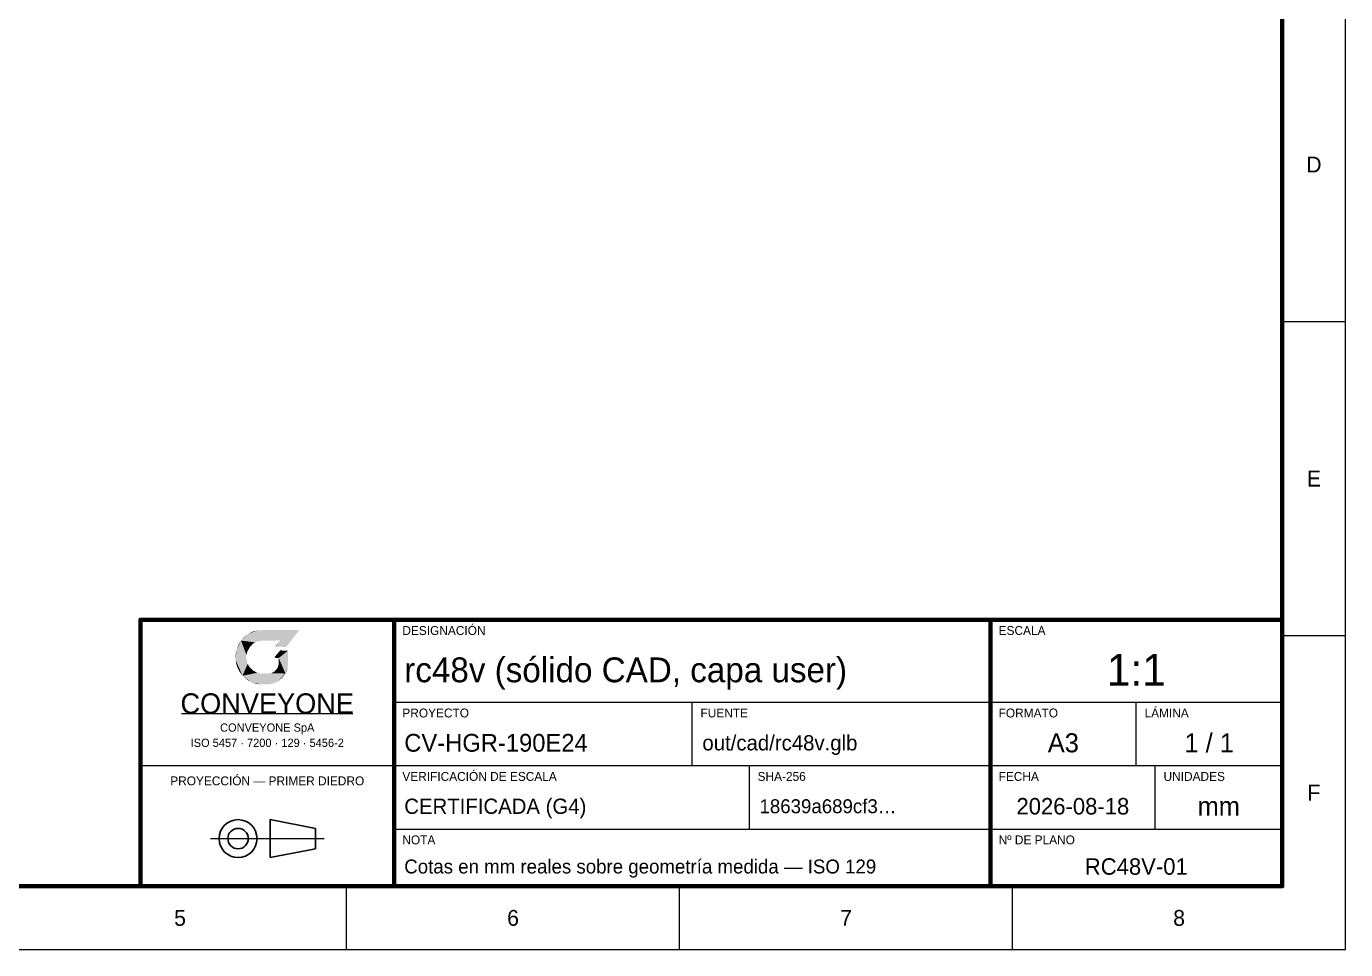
# Model space of a CAD drawing. Header units: millimetres. Extents: x 0 to 420, y 0 to 297.
# Drawn here: x 212 to 420, y 0 to 145.5 of the extents above; entities that cross this region are included whole.
import ezdxf
from ezdxf.enums import TextEntityAlignment as Align

# ---------------------------------------------------------------- set-up
doc = ezdxf.new("R2010")
doc.units = ezdxf.units.MM
for name, color, linetype, lineweight in [('FINA', 7, 'CONTINUOUS', 18), ('NORMA', 7, 'CONTINUOUS', 70), ('TEXTO', 7, 'CONTINUOUS', 25)]:
    doc.layers.add(name, color=color, linetype=linetype, lineweight=lineweight)
doc.layers.add('LOGO', color=5, linetype='CONTINUOUS', lineweight=35, true_color=0x3b7cd5)

msp = doc.modelspace()

# ---------------------------------------------------------------- linework, layer by layer
at = {"layer": 'FINA'}
for p, q in [((410, 99), (420, 99)), ((410, 49.5), (420, 49.5)), ((270, 39), (364, 39)), ((317, 29), (317, 39)), ((364, 39), (410, 39)), ((387, 29), (387, 39)), ((236.5, 37.2), (263.5, 37.2)), ((230, 29), (270, 29)), ((270, 29), (364, 29)), ((326, 19), (326, 29)), ((364, 29), (410, 29)), ((390, 19), (390, 29)), ((270, 19), (364, 19)), ((364, 19), (410, 19)), ((241.03, 17.5), (258.97, 17.5)), ((262.5, 0), (262.5, 10)), ((315, 0), (315, 10)), ((367.5, 0), (367.5, 10))]:
    msp.add_line(p, q, dxfattribs=at)
msp.add_lwpolyline([(0, 0), (420, 0), (420, 297), (0, 297)], close=True, dxfattribs=at)
at = {"layer": 'LOGO'}
for points in [[(248.46, 50.33), (246.93, 49.73), (245.86, 48.71)], [(254.98, 50.27), (248.46, 50.33), (245.86, 48.71)], [(248.8, 48.67), (254.98, 50.27), (245.86, 48.71)], [(248.46, 50.33), (247.81, 50.16), (246.93, 49.73)], [(254.9, 50.4), (250.19, 50.4), (248.46, 50.33)], [(254.98, 50.27), (254.9, 50.4), (248.46, 50.33)], [(248.8, 48.67), (251.95, 48.74), (254.98, 50.27)], [(251.37, 47.76), (252.98, 47.71), (254.98, 50.27)], [(252.01, 48.66), (251.37, 47.76), (254.98, 50.27)], [(251.95, 48.74), (252.01, 48.66), (254.98, 50.27)], [(245.86, 48.71), (245.14, 47.19), (245.02, 45.63)], [(245.86, 48.71), (245.02, 45.63), (246.1, 43.18)], [(245.86, 48.71), (245.5, 48.13), (245.14, 47.19)], [(246.93, 49.73), (246.4, 49.29), (245.86, 48.71)], [(248.08, 48.43), (248.8, 48.67), (245.86, 48.71)], [(247.84, 48.29), (248.08, 48.43), (245.86, 48.71)], [(247.35, 47.82), (247.84, 48.29), (245.86, 48.71)], [(246.89, 47.05), (247.35, 47.82), (245.86, 48.71)], [(246.72, 46.47), (246.89, 47.05), (245.86, 48.71)], [(246.72, 45.85), (246.72, 46.47), (245.86, 48.71)], [(246.91, 45.03), (246.72, 45.85), (245.86, 48.71)], [(246.91, 45.03), (245.86, 48.71), (246.1, 43.18)], [(252.01, 48.66), (251.33, 47.82), (251.37, 47.76)], [(245.14, 47.19), (245.02, 46.52), (245.02, 45.63)], [(253.26, 47.12), (252.04, 47.16), (251.19, 46.16)], [(253.26, 47.12), (251.19, 46.16), (251.81, 45.97)], [(251.19, 46.16), (251.2, 46), (251.81, 45.97)], [(252.87, 43.52), (253.26, 47.12), (251.81, 45.97)], [(252.87, 43.52), (251.81, 45.97), (251.81, 45.03)], [(252.87, 43.52), (253.21, 44.29), (253.26, 47.12)], [(253.21, 44.29), (253.28, 45.18), (253.26, 47.12)], [(245.02, 45.63), (245.11, 45.06), (245.3, 44.45)], [(245.02, 45.63), (245.3, 44.45), (246.1, 43.18)], [(245.3, 44.45), (245.66, 43.76), (246.1, 43.18)], [(246.1, 43.18), (247.2, 44.55), (246.91, 45.03)], [(246.1, 43.18), (247.74, 44.01), (247.2, 44.55)], [(246.1, 43.18), (248.42, 43.63), (247.74, 44.01)], [(252.87, 43.52), (251.18, 43.87), (250.6, 43.55)], [(252.87, 43.52), (251.62, 44.38), (251.18, 43.87)], [(252.87, 43.52), (251.81, 45.03), (251.62, 44.38)], [(252.87, 43.52), (253.09, 43.9), (253.21, 44.29)], [(246.1, 43.18), (248.92, 43.51), (248.42, 43.63)], [(246.1, 43.18), (252.87, 43.52), (250.6, 43.55)], [(246.1, 43.18), (250.6, 43.55), (248.92, 43.51)], [(246.1, 43.18), (248.92, 41.8), (252.87, 43.52)], [(246.1, 43.18), (246.9, 42.5), (247.41, 42.21)], [(246.1, 43.18), (247.41, 42.21), (248.92, 41.8)], [(247.41, 42.21), (248.27, 41.9), (248.92, 41.8)], [(248.92, 41.8), (251.54, 42.18), (252.87, 43.52)], [(248.92, 41.8), (250.7, 41.85), (251.54, 42.18)], [(251.54, 42.18), (252.34, 42.84), (252.87, 43.52)]]:
    msp.add_solid(points, dxfattribs=at)
at = {"layer": 'NORMA'}
for p, q in [((270, 10), (270, 52)), ((364, 10), (364, 52))]:
    msp.add_line(p, q, dxfattribs=at)
for points in [[(20, 10), (410, 10), (410, 287), (20, 287)], [(230, 10), (410, 10), (410, 52), (230, 52)]]:
    msp.add_lwpolyline(points, close=True, dxfattribs=at)
at = {"layer": 'TEXTO'}
msp.add_lwpolyline([(250.46, 14.51), (257.59, 15.89), (257.59, 19.11), (250.46, 20.49)], close=True, dxfattribs=at)
for radius in [2.99, 1.61]:
    msp.add_circle((245.4, 17.5), radius, dxfattribs=at)

# ---------------------------------------------------------------- texts
for s, height, p in [('D', 2.5, (415, 123.75)), ('E', 2.5, (415, 74.25)), ('1:1', 5, (387, 44.1)), ('CONVEYONE', 3.2, (250, 38.8)), ('CONVEYONE SpA', 1.3, (250, 35)), ('A3', 3, (375.5, 32.6)), ('1 / 1', 3, (398.5, 32.6)), ('ISO 5457 · 7200 · 129 · 5456-2', 1.3, (250, 32.6)), ('PROYECCIÓN — PRIMER DIEDRO', 1.4, (250, 26.6)), ('F', 2.5, (415, 24.75)), ('2026-08-18', 2.6, (377, 22.6)), ('mm', 3, (400, 22.6)), ('RC48V-01', 2.6, (387, 13.1)), ('5', 2.5, (236.25, 5)), ('6', 2.5, (288.75, 5)), ('7', 2.5, (341.25, 5)), ('8', 2.5, (393.75, 5))]:
    msp.add_text(s, height=height, dxfattribs=at).set_placement(p, align=Align.MIDDLE_CENTER)
for s, p in [('DESIGNACIÓN', (271.3, 49.6)), ('ESCALA', (365.3, 49.6)), ('PROYECTO', (271.3, 36.6)), ('FUENTE', (318.3, 36.6)), ('FORMATO', (365.3, 36.6)), ('LÁMINA', (388.3, 36.6)), ('VERIFICACIÓN DE ESCALA', (271.3, 26.6)), ('SHA-256', (327.3, 26.6)), ('FECHA', (365.3, 26.6)), ('UNIDADES', (391.3, 26.6)), ('NOTA', (271.3, 16.6)), ('Nº DE PLANO', (365.3, 16.6))]:
    msp.add_text(s, height=1.4, dxfattribs=at).set_placement(p)
for s, height, p in [('rc48v (sólido CAD, capa user)', 3.9138, (271.6, 44.1)), ('CV-HGR-190E24', 2.8, (271.6, 32.6)), ('out/cad/rc48v.glb', 2.4, (318.6, 32.6)), ('CERTIFICADA (G4)', 2.4, (271.6, 22.6)), ('18639a689cf3…', 2.2, (327.6, 22.6)), ('Cotas en mm reales sobre geometría medida — ISO 129', 2.2, (271.6, 13.1))]:
    msp.add_text(s, height=height, dxfattribs=at).set_placement(p, align=Align.MIDDLE_LEFT)

doc.saveas('drawing.dxf')
